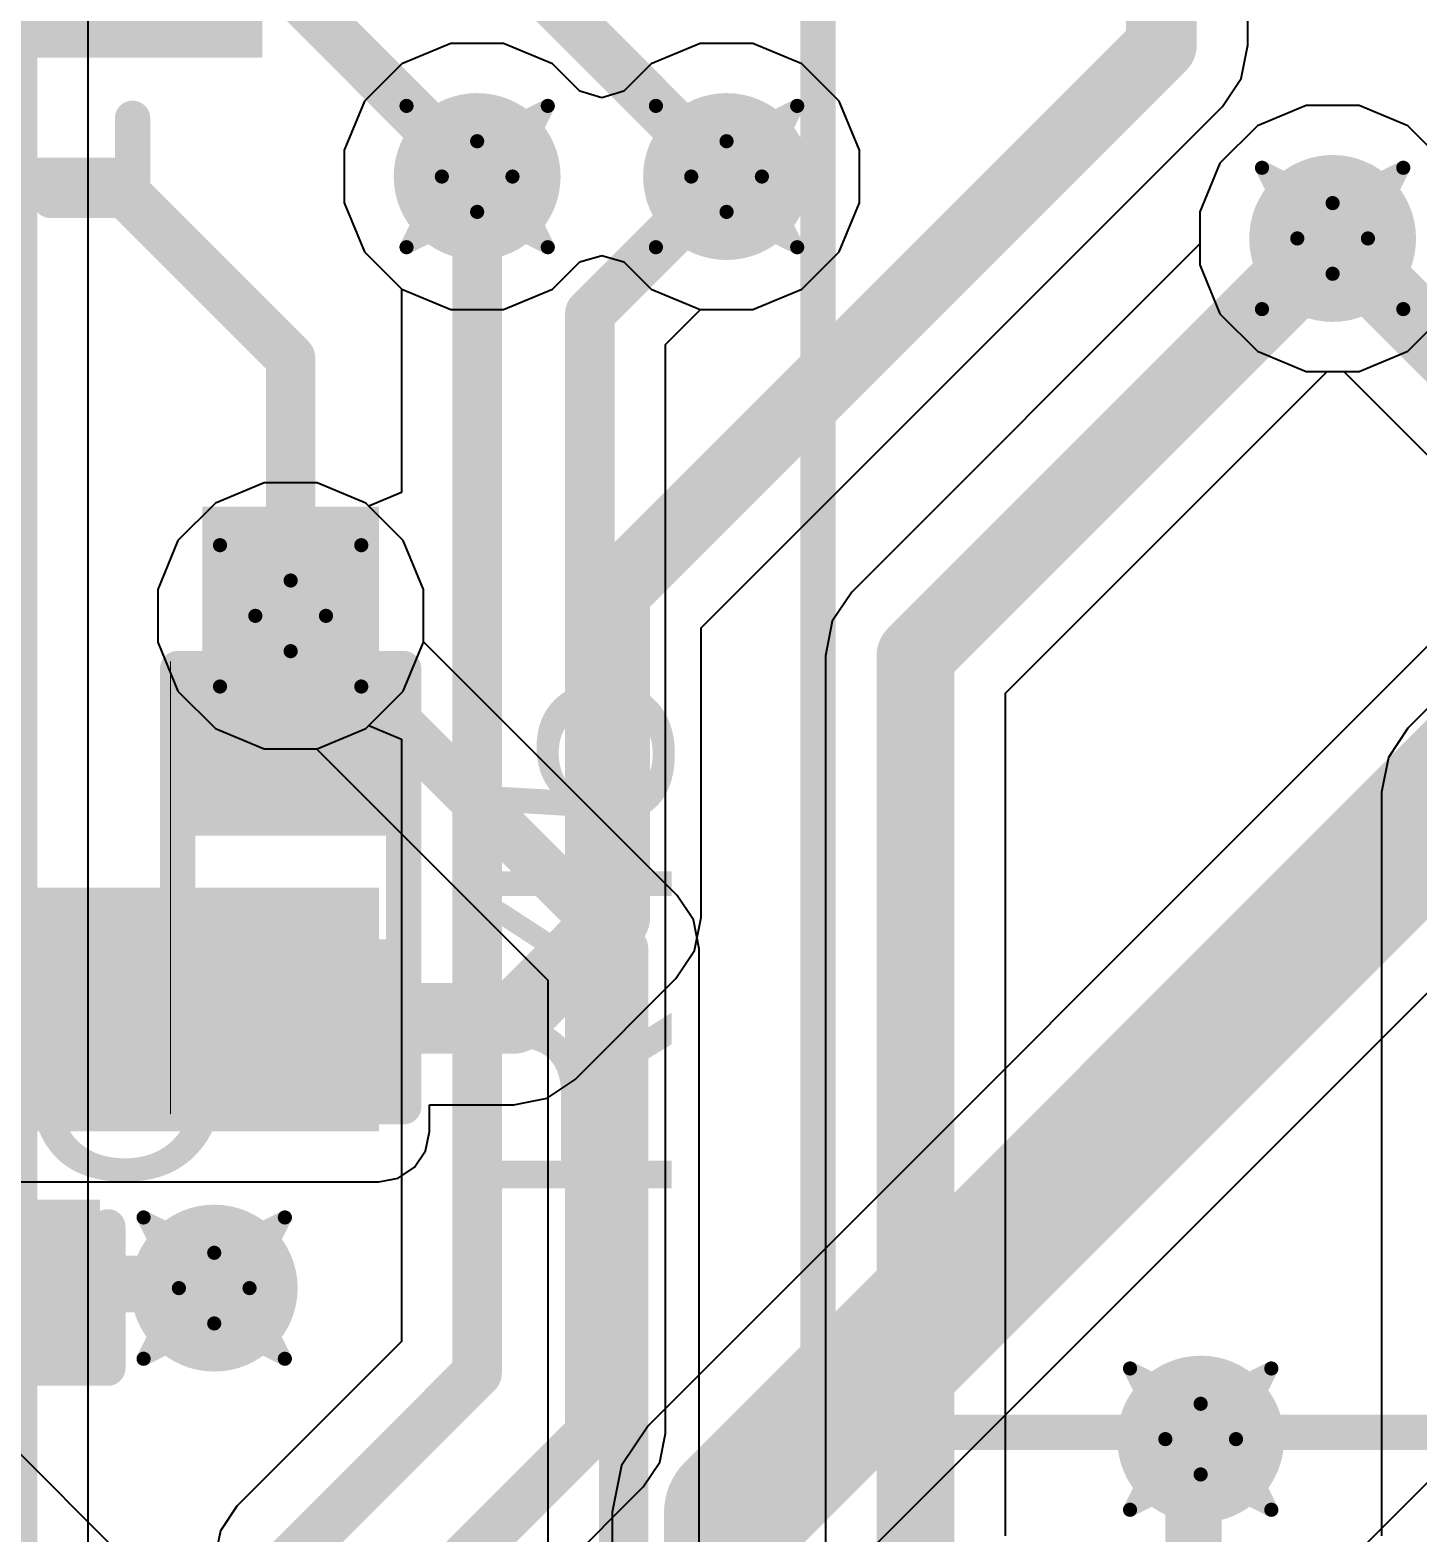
# Model space of a CAD drawing. Header units: inches. Extents: x -3 to 289, y -11 to 89.
# Drawn here: x 66.04 to 71.03, y 14.68 to 20.08 of the extents above; entities that cross this region are included whole.
import ezdxf

# ---------------------------------------------------------------- set-up
doc = ezdxf.new("R2010")
doc.units = ezdxf.units.IN
for name, color, linetype in [('Bottom Layer', 5, 'Continuous'), ('Drill Drawing', 1, 'Continuous'), ('Layer 1', 16, 'Continuous'), ('Layer 2', 76, 'Continuous'), ('Top Layer', 1, 'Continuous'), ('Top Overlay', 2, 'Continuous'), ('Top Paste', 8, 'Continuous'), ('Top Solder', 216, 'Continuous'), ('Via Holes', 16, 'Continuous')]:
    doc.layers.add(name, color=color, linetype=linetype)
doc.styles.add('Arial', font='', dxfattribs={"height": 0.2})
doc.styles.get('Arial').set_extended_font_data('Arial')

# ---------------------------------------------------------------- blocks, each defined once
blk = doc.blocks.new('48_TSOP_I_9')
at = {"layer": 'Top Overlay', "const_width": 0.127}
for points in [[(8.35, -6.1), (8.35, 6.1)], [(8.35, -6.1), (-8.35, -6.1)]]:
    blk.add_lwpolyline(points, dxfattribs=at)
at = {"layer": 'Top Overlay', "const_width": 0.0635}
blk.add_lwpolyline([(8.3182, -6.1, 1), (8.3817, -6.1, 1)], format="xyb", close=True, dxfattribs=at)
blk.add_lwpolyline([(8.3182, -6.1, 1), (8.3817, -6.1, 1)], format="xyb", close=True, dxfattribs=at)
blk = doc.blocks.new('32_UQFN__5_5__15')
at = {"layer": 'Top Solder'}
blk.add_hatch(color=216, dxfattribs=at).paths.add_polyline_path([(-2.9666, 1.9866), (-1.9034, 1.9866), (-1.9034, 1.5134), (-2.9666, 1.5134)])
at = {"layer": 'Top Overlay', "const_width": 0.127}
for points in [[(-2.205, 2.5), (-2.5, 2.5)], [(-2.5, 2.5), (-2.5, 2.205)], [(-3.0446, 1.75), (-3.1716, 1.877)], [(-3.1716, 1.877), (-3.1716, 1.623)]]:
    blk.add_lwpolyline(points, dxfattribs=at)
at = {"layer": 'Top Overlay', "const_width": 0.0635}
for points in [[(-2.5318, 2.5, 1), (-2.4683, 2.5, 1)], [(-2.5318, 2.5, 1), (-2.4683, 2.5, 1)], [(-2.2367, 2.5, 1), (-2.1732, 2.5, 1)], [(-2.5318, 2.205, 1), (-2.4683, 2.205, 1)], [(-3.2033, 1.877, 1), (-3.1398, 1.877, 1)], [(-3.2033, 1.877, 1), (-3.1398, 1.877, 1)]]:
    blk.add_lwpolyline(points, format="xyb", close=True, dxfattribs=at)
blk = doc.blocks.new('R___0402_25')
at = {"layer": 'Top Layer'}
for points in [[(-0.6985, -0.3175), (-0.6985, 0.3175), (-0.2413, 0.3175), (-0.2413, -0.3175)], [(0.2413, -0.3175), (0.2413, 0.3175), (0.6985, 0.3175), (0.6985, -0.3175)]]:
    blk.add_hatch(color=1, dxfattribs=at).paths.add_polyline_path(points)
at = {"layer": 'Top Paste'}
for points in [[(-0.6985, -0.3175), (-0.6985, 0.3175), (-0.2413, 0.3175), (-0.2413, -0.3175)], [(0.2413, -0.3175), (0.2413, 0.3175), (0.6985, 0.3175), (0.6985, -0.3175)]]:
    blk.add_hatch(color=8, dxfattribs=at).paths.add_polyline_path(points)
at = {"layer": 'Top Solder'}
for points in [[(-0.7535, -0.3725), (-0.7535, 0.3725), (-0.1863, 0.3725), (-0.1863, -0.3725)], [(0.1863, -0.3725), (0.1863, 0.3725), (0.7535, 0.3725), (0.7535, -0.3725)]]:
    blk.add_hatch(color=216, dxfattribs=at).paths.add_polyline_path(points)
at = {"layer": 'Top Overlay'}
for points, const_width in [([(0.7874, 0.4064), (-0.7874, 0.4064)], 0.127), ([(-0.7874, -0.4064), (-0.7874, 0.4064)], 0.127), ([(0.7874, -0.4064), (0.7874, 0.4064)], 0.127), ([(0.7874, -0.4064), (-0.7874, -0.4064)], 0.127), ([(0.8128, -0.4318), (-0.8128, -0.4318)], 0.00323)]:
    blk.add_lwpolyline(points, dxfattribs=dict(at, const_width=const_width))
for points, const_width in [([(-0.8191, 0.4064, 1), (-0.7556, 0.4064, 1)], 0.0635), ([(-0.8191, 0.4064, 1), (-0.7556, 0.4064, 1)], 0.0635), ([(0.7556, 0.4064, 1), (0.8191, 0.4064, 1)], 0.0635), ([(0.7556, 0.4064, 1), (0.8191, 0.4064, 1)], 0.0635), ([(-0.8191, -0.4064, 1), (-0.7556, -0.4064, 1)], 0.0635), ([(-0.8191, -0.4064, 1), (-0.7556, -0.4064, 1)], 0.0635), ([(0.7556, -0.4064, 1), (0.8191, -0.4064, 1)], 0.0635), ([(0.7556, -0.4064, 1), (0.8191, -0.4064, 1)], 0.0635), ([(-0.8136, -0.4318, 1), (-0.812, -0.4318, 1)], 0.00161), ([(0.812, -0.4318, 1), (0.8136, -0.4318, 1)], 0.00161)]:
    blk.add_lwpolyline(points, format="xyb", close=True, dxfattribs=dict(at, const_width=const_width))
blk = doc.blocks.new('____0402_107')
at = {"layer": 'Top Layer'}
for points in [[(-0.6985, -0.3175), (-0.6985, 0.3175), (-0.2413, 0.3175), (-0.2413, -0.3175)], [(0.2413, -0.3175), (0.2413, 0.3175), (0.6985, 0.3175), (0.6985, -0.3175)]]:
    blk.add_hatch(color=1, dxfattribs=at).paths.add_polyline_path(points)
at = {"layer": 'Top Paste'}
for points in [[(-0.6985, -0.3175), (-0.6985, 0.3175), (-0.2413, 0.3175), (-0.2413, -0.3175)], [(0.2413, -0.3175), (0.2413, 0.3175), (0.6985, 0.3175), (0.6985, -0.3175)]]:
    blk.add_hatch(color=8, dxfattribs=at).paths.add_polyline_path(points)
at = {"layer": 'Top Solder'}
for points in [[(-0.7585, -0.3775), (-0.7585, 0.3775), (-0.1813, 0.3775), (-0.1813, -0.3775)], [(0.1813, -0.3775), (0.1813, 0.3775), (0.7585, 0.3775), (0.7585, -0.3775)]]:
    blk.add_hatch(color=216, dxfattribs=at).paths.add_polyline_path(points)
at = {"layer": 'Top Overlay', "const_width": 0.127}
for points in [[(-0.7874, 0.4064), (-0.2794, 0.4064)], [(-0.7874, 0.4064), (-0.7874, -0.4064)], [(0.2794, 0.4064), (0.7874, 0.4064)], [(0.7874, 0.4064), (0.7874, -0.4064)], [(-0.7874, -0.4064), (-0.2794, -0.4064)], [(0.2794, -0.4064), (0.7874, -0.4064)]]:
    blk.add_lwpolyline(points, dxfattribs=at)
at = {"layer": 'Top Overlay', "const_width": 0.0635}
for points in [[(-0.8191, 0.4064, 1), (-0.7556, 0.4064, 1)], [(-0.8191, 0.4064, 1), (-0.7556, 0.4064, 1)], [(-0.3111, 0.4064, 1), (-0.2477, 0.4064, 1)], [(0.2477, 0.4064, 1), (0.3111, 0.4064, 1)], [(0.7556, 0.4064, 1), (0.8191, 0.4064, 1)], [(0.7556, 0.4064, 1), (0.8191, 0.4064, 1)], [(-0.8191, -0.4064, 1), (-0.7556, -0.4064, 1)], [(-0.8191, -0.4064, 1), (-0.7556, -0.4064, 1)], [(-0.3111, -0.4064, 1), (-0.2477, -0.4064, 1)], [(0.2477, -0.4064, 1), (0.3111, -0.4064, 1)], [(0.7556, -0.4064, 1), (0.8191, -0.4064, 1)], [(0.7556, -0.4064, 1), (0.8191, -0.4064, 1)]]:
    blk.add_lwpolyline(points, format="xyb", close=True, dxfattribs=at)

msp = doc.modelspace()

# ---------------------------------------------------------------- hatches: boundary and pattern name
at = {"layer": 'Bottom Layer'}
h = msp.add_hatch(color=5, dxfattribs=at)
edge = h.paths.add_edge_path()
edge.add_arc((67.6517, 19.5513), 0.3, 0, 360)
h = msp.add_hatch(color=5, dxfattribs=at)
edge = h.paths.add_edge_path()
edge.add_arc((68.5484, 19.5513), 0.3, 0, 360)
h = msp.add_hatch(color=5, dxfattribs=at)
edge = h.paths.add_edge_path()
edge.add_arc((70.7275, 19.3288), 0.3, 0, 360)
h = msp.add_hatch(color=5, dxfattribs=at)
edge = h.paths.add_edge_path()
edge.add_arc((66.9811, 17.9722), 0.3, 0, 360)
h = msp.add_hatch(color=5, dxfattribs=at)
edge = h.paths.add_edge_path()
edge.add_arc((66.7063, 15.5557), 0.3, 0, 360)
h = msp.add_hatch(color=5, dxfattribs=at)
edge = h.paths.add_edge_path()
edge.add_arc((70.2531, 15.0129), 0.3, 0, 360)
at = {"layer": 'Layer 1'}
h = msp.add_hatch(color=16, dxfattribs=at)
edge = h.paths.add_edge_path()
edge.add_arc((67.6517, 19.5513), 0.3, 0, 360)
h = msp.add_hatch(color=16, dxfattribs=at)
edge = h.paths.add_edge_path()
edge.add_arc((68.5484, 19.5513), 0.3, 0, 360)
h = msp.add_hatch(color=16, dxfattribs=at)
edge = h.paths.add_edge_path()
edge.add_arc((70.7275, 19.3288), 0.3, 0, 360)
h = msp.add_hatch(color=16, dxfattribs=at)
edge = h.paths.add_edge_path()
edge.add_arc((66.9811, 17.9722), 0.3, 0, 360)
h = msp.add_hatch(color=16, dxfattribs=at)
edge = h.paths.add_edge_path()
edge.add_arc((66.7063, 15.5557), 0.3, 0, 360)
h = msp.add_hatch(color=16, dxfattribs=at)
edge = h.paths.add_edge_path()
edge.add_arc((70.2531, 15.0129), 0.3, 0, 360)
at = {"layer": 'Layer 2'}
h = msp.add_hatch(color=76, dxfattribs=at)
edge = h.paths.add_edge_path()
edge.add_arc((67.6517, 19.5513), 0.3, 0, 360)
h = msp.add_hatch(color=76, dxfattribs=at)
edge = h.paths.add_edge_path()
edge.add_arc((68.5484, 19.5513), 0.3, 0, 360)
h = msp.add_hatch(color=76, dxfattribs=at)
edge = h.paths.add_edge_path()
edge.add_arc((70.7275, 19.3288), 0.3, 0, 360)
h = msp.add_hatch(color=76, dxfattribs=at)
edge = h.paths.add_edge_path()
edge.add_arc((66.9811, 17.9722), 0.3, 0, 360)
h = msp.add_hatch(color=76, dxfattribs=at)
edge = h.paths.add_edge_path()
edge.add_arc((66.7063, 15.5557), 0.3, 0, 360)
h = msp.add_hatch(color=76, dxfattribs=at)
edge = h.paths.add_edge_path()
edge.add_arc((70.2531, 15.0129), 0.3, 0, 360)
at = {"layer": 'Top Layer'}
h = msp.add_hatch(color=1, dxfattribs=at)
edge = h.paths.add_edge_path()
edge.add_arc((67.6517, 19.5513), 0.3, 0, 360)
h = msp.add_hatch(color=1, dxfattribs=at)
edge = h.paths.add_edge_path()
edge.add_arc((68.5484, 19.5513), 0.3, 0, 360)
h = msp.add_hatch(color=1, dxfattribs=at)
edge = h.paths.add_edge_path()
edge.add_arc((70.7275, 19.3288), 0.3, 0, 360)
for points in [[(66.6636, 17.2365), (67.2986, 17.2365), (67.2986, 18.3648), (66.6636, 18.3648)], [(62.3912, 16.1189), (67.2986, 16.1189), (67.2986, 16.9952), (62.3912, 16.9952)]]:
    msp.add_hatch(color=1, dxfattribs=at).paths.add_polyline_path(points)
h = msp.add_hatch(color=1, dxfattribs=at)
edge = h.paths.add_edge_path()
edge.add_arc((66.9811, 17.9722), 0.3, 0, 360)
h = msp.add_hatch(color=1, dxfattribs=at)
edge = h.paths.add_edge_path()
edge.add_arc((66.7063, 15.5557), 0.3, 0, 360)
h = msp.add_hatch(color=1, dxfattribs=at)
edge = h.paths.add_edge_path()
edge.add_arc((70.2531, 15.0129), 0.3, 0, 360)
at = {"layer": 'Via Holes'}
h = msp.add_hatch(color=7, dxfattribs=at)
edge = h.paths.add_edge_path()
edge.add_arc((67.6517, 19.5513), 0.15, 0, 360)
h = msp.add_hatch(color=7, dxfattribs=at)
edge = h.paths.add_edge_path()
edge.add_arc((68.5484, 19.5513), 0.15, 0, 360)
h = msp.add_hatch(color=7, dxfattribs=at)
edge = h.paths.add_edge_path()
edge.add_arc((70.7275, 19.3288), 0.15, 0, 360)
h = msp.add_hatch(color=7, dxfattribs=at)
edge = h.paths.add_edge_path()
edge.add_arc((66.9811, 17.9722), 0.15, 0, 360)
h = msp.add_hatch(color=7, dxfattribs=at)
edge = h.paths.add_edge_path()
edge.add_arc((66.7063, 15.5557), 0.15, 0, 360)
h = msp.add_hatch(color=7, dxfattribs=at)
edge = h.paths.add_edge_path()
edge.add_arc((70.2531, 15.0129), 0.15, 0, 360)

# ---------------------------------------------------------------- linework, layer by layer
at = {"layer": 'Bottom Layer'}
for p, q in [((67.5567, 20.0291), (67.3811, 19.9564)), ((67.7468, 20.0291), (67.5567, 20.0291)), ((67.9224, 19.9564), (67.7468, 20.0291)), ((68.4534, 20.0291), (68.2777, 19.9564)), ((68.6434, 20.0291), (68.4534, 20.0291)), ((68.819, 19.9564), (68.6434, 20.0291)), ((67.3811, 19.9564), (67.2467, 19.822)), ((68.0208, 19.858), (67.9224, 19.9564)), ((68.2777, 19.9564), (68.1793, 19.858)), ((68.9535, 19.822), (68.819, 19.9564)), ((68.1001, 19.8347), (68.0208, 19.858)), ((68.1793, 19.858), (68.1001, 19.8347)), ((67.2467, 19.822), (67.1739, 19.6463)), ((69.0262, 19.6463), (68.9535, 19.822)), ((70.6325, 19.8066), (70.4569, 19.7339)), ((70.8226, 19.8066), (70.6325, 19.8066)), ((70.9982, 19.7339), (70.8226, 19.8066)), ((70.4569, 19.7339), (70.3225, 19.5995)), ((71.1326, 19.5995), (70.9982, 19.7339)), ((67.1739, 19.6463), (67.1739, 19.4563)), ((69.0262, 19.4563), (69.0262, 19.6463)), ((70.3225, 19.5995), (70.2497, 19.4239)), ((67.1739, 19.4563), (67.2467, 19.2806)), ((68.9535, 19.2806), (69.0262, 19.4563)), ((70.2497, 19.4239), (70.2497, 19.2338)), ((67.2467, 19.2806), (67.3811, 19.1462)), ((67.9224, 19.1462), (68.0208, 19.2446)), ((68.0208, 19.2446), (68.1001, 19.2679)), ((68.1001, 19.2679), (68.1793, 19.2446)), ((68.1793, 19.2446), (68.2777, 19.1462)), ((68.819, 19.1462), (68.9535, 19.2806)), ((70.2497, 19.2338), (70.3225, 19.0582)), ((67.3811, 19.1462), (67.5567, 19.0735)), ((67.7468, 19.0735), (67.9224, 19.1462)), ((68.2777, 19.1462), (68.4534, 19.0735)), ((68.6434, 19.0735), (68.819, 19.1462)), ((67.5567, 19.0735), (67.7468, 19.0735)), ((68.4534, 19.0735), (68.6434, 19.0735)), ((70.3225, 19.0582), (70.4569, 18.9238)), ((70.9982, 18.9238), (71.1326, 19.0582)), ((70.4569, 18.9238), (70.6325, 18.851)), ((70.8226, 18.851), (70.9982, 18.9238)), ((70.6325, 18.851), (70.8226, 18.851)), ((66.886, 18.45), (66.7104, 18.3773)), ((67.0761, 18.45), (66.886, 18.45)), ((67.2517, 18.3773), (67.0761, 18.45)), ((66.7104, 18.3773), (66.576, 18.2428)), ((67.3861, 18.2428), (67.2517, 18.3773)), ((66.576, 18.2428), (66.5033, 18.0672)), ((67.4589, 18.0672), (67.3861, 18.2428)), ((71.4391, 18.2338), (68.2664, 15.0611)), ((66.5033, 18.0672), (66.5033, 17.8772)), ((67.4589, 17.8772), (67.4589, 18.0672)), ((66.5033, 17.8772), (66.576, 17.7015)), ((67.3861, 17.7015), (67.4589, 17.8772)), ((69.0179, 14.5674), (72.1907, 17.7402)), ((66.576, 17.7015), (66.7104, 17.5671)), ((67.2517, 17.5671), (67.3861, 17.7015)), ((66.7104, 17.5671), (66.886, 17.4944)), ((67.0761, 17.4944), (67.2517, 17.5671)), ((66.886, 17.4944), (67.0761, 17.4944)), ((71.3815, 15.1707), (69.4986, 13.2878)), ((68.2664, 15.0611), (68.1709, 14.9183)), ((68.1709, 14.9183), (68.1374, 14.7498)), ((68.1374, 14.7498), (68.1374, 10.2105))]:
    msp.add_line(p, q, dxfattribs=at)
at = {"layer": 'Bottom Layer', "const_width": 0.508}
for points in [[(68.5777, 14.7498), (71.8794, 18.0515)], [(68.5777, 8.8335), (68.5777, 14.7498)]]:
    msp.add_lwpolyline(points, dxfattribs=at)
at = {"layer": 'Bottom Layer', "const_width": 0.254}
msp.add_lwpolyline([(68.4507, 14.7498, 1), (68.7047, 14.7498, 1)], format="xyb", close=True, dxfattribs=at)
msp.add_lwpolyline([(68.4507, 14.7498, 1), (68.7047, 14.7498, 1)], format="xyb", close=True, dxfattribs=at)
at = {"layer": 'Drill Drawing', "const_width": 0.0508}
for points in [[(67.3977, 19.8053), (67.6517, 19.6783)], [(67.3977, 19.8053), (67.5247, 19.5513)], [(67.6517, 19.6783), (67.9057, 19.8053)], [(67.7787, 19.5513), (67.9057, 19.8053)], [(68.2944, 19.8053), (68.5484, 19.6783)], [(68.2944, 19.8053), (68.4214, 19.5513)], [(68.5484, 19.6783), (68.8024, 19.8053)], [(68.6754, 19.5513), (68.8024, 19.8053)], [(67.3977, 19.2973), (67.5247, 19.5513)], [(67.7787, 19.5513), (67.9057, 19.2973)], [(68.2944, 19.2973), (68.4214, 19.5513)], [(68.6754, 19.5513), (68.8024, 19.2973)], [(70.4735, 19.5828), (70.7275, 19.4558)], [(70.4735, 19.5828), (70.6005, 19.3288)], [(70.7275, 19.4558), (70.9815, 19.5828)], [(70.8545, 19.3288), (70.9815, 19.5828)], [(67.3977, 19.2973), (67.6517, 19.4243)], [(67.6517, 19.4243), (67.9057, 19.2973)], [(68.2944, 19.2973), (68.5484, 19.4243)], [(68.5484, 19.4243), (68.8024, 19.2973)], [(70.4735, 19.0748), (70.6005, 19.3288)], [(70.8545, 19.3288), (70.9815, 19.0748)], [(70.4735, 19.0748), (70.7275, 19.2018)], [(70.7275, 19.2018), (70.9815, 19.0748)], [(66.7271, 18.2262), (66.9811, 18.0992)], [(66.7271, 18.2262), (66.8541, 17.9722)], [(66.9811, 18.0992), (67.2351, 18.2262)], [(67.1081, 17.9722), (67.2351, 18.2262)], [(66.7271, 17.7182), (66.8541, 17.9722)], [(67.1081, 17.9722), (67.2351, 17.7182)], [(66.7271, 17.7182), (66.9811, 17.8452)], [(66.9811, 17.8452), (67.2351, 17.7182)], [(66.4523, 15.8097), (66.7063, 15.6827)], [(66.4523, 15.8097), (66.5793, 15.5557)], [(66.7063, 15.6827), (66.9603, 15.8097)], [(66.8333, 15.5557), (66.9603, 15.8097)], [(66.4523, 15.3017), (66.5793, 15.5557)], [(66.8333, 15.5557), (66.9603, 15.3017)], [(66.4523, 15.3017), (66.7063, 15.4287)], [(66.7063, 15.4287), (66.9603, 15.3017)], [(69.9991, 15.2669), (70.2531, 15.1399)], [(69.9991, 15.2669), (70.1261, 15.0129)], [(70.2531, 15.1399), (70.5071, 15.2669)], [(70.3801, 15.0129), (70.5071, 15.2669)], [(69.9991, 14.7589), (70.1261, 15.0129)], [(70.3801, 15.0129), (70.5071, 14.7589)], [(69.9991, 14.7589), (70.2531, 14.8859)], [(70.2531, 14.8859), (70.5071, 14.7589)]]:
    msp.add_lwpolyline(points, dxfattribs=at)
at = {"layer": 'Drill Drawing', "const_width": 0.0254}
for points in [[(67.385, 19.8053, 1), (67.4104, 19.8053, 1)], [(67.385, 19.8053, 1), (67.4104, 19.8053, 1)], [(67.893, 19.8053, 1), (67.9184, 19.8053, 1)], [(67.893, 19.8053, 1), (67.9184, 19.8053, 1)], [(68.2817, 19.8053, 1), (68.3071, 19.8053, 1)], [(68.2817, 19.8053, 1), (68.3071, 19.8053, 1)], [(68.7897, 19.8053, 1), (68.8151, 19.8053, 1)], [(68.7897, 19.8053, 1), (68.8151, 19.8053, 1)], [(67.639, 19.6783, 1), (67.6644, 19.6783, 1)], [(67.639, 19.6783, 1), (67.6644, 19.6783, 1)], [(68.5357, 19.6783, 1), (68.5611, 19.6783, 1)], [(68.5357, 19.6783, 1), (68.5611, 19.6783, 1)], [(67.512, 19.5513, 1), (67.5374, 19.5513, 1)], [(67.512, 19.5513, 1), (67.5374, 19.5513, 1)], [(67.766, 19.5513, 1), (67.7914, 19.5513, 1)], [(67.766, 19.5513, 1), (67.7914, 19.5513, 1)], [(68.4087, 19.5513, 1), (68.4341, 19.5513, 1)], [(68.4087, 19.5513, 1), (68.4341, 19.5513, 1)], [(68.6627, 19.5513, 1), (68.6881, 19.5513, 1)], [(68.6627, 19.5513, 1), (68.6881, 19.5513, 1)], [(70.4608, 19.5828, 1), (70.4862, 19.5828, 1)], [(70.4608, 19.5828, 1), (70.4862, 19.5828, 1)], [(70.9688, 19.5828, 1), (70.9942, 19.5828, 1)], [(70.9688, 19.5828, 1), (70.9942, 19.5828, 1)], [(67.639, 19.4243, 1), (67.6644, 19.4243, 1)], [(67.639, 19.4243, 1), (67.6644, 19.4243, 1)], [(68.5357, 19.4243, 1), (68.5611, 19.4243, 1)], [(68.5357, 19.4243, 1), (68.5611, 19.4243, 1)], [(70.7148, 19.4558, 1), (70.7402, 19.4558, 1)], [(70.7148, 19.4558, 1), (70.7402, 19.4558, 1)], [(70.5878, 19.3288, 1), (70.6132, 19.3288, 1)], [(70.5878, 19.3288, 1), (70.6132, 19.3288, 1)], [(70.8418, 19.3288, 1), (70.8672, 19.3288, 1)], [(70.8418, 19.3288, 1), (70.8672, 19.3288, 1)], [(67.385, 19.2973, 1), (67.4104, 19.2973, 1)], [(67.385, 19.2973, 1), (67.4104, 19.2973, 1)], [(67.893, 19.2973, 1), (67.9184, 19.2973, 1)], [(67.893, 19.2973, 1), (67.9184, 19.2973, 1)], [(68.2817, 19.2973, 1), (68.3071, 19.2973, 1)], [(68.2817, 19.2973, 1), (68.3071, 19.2973, 1)], [(68.7897, 19.2973, 1), (68.8151, 19.2973, 1)], [(68.7897, 19.2973, 1), (68.8151, 19.2973, 1)], [(70.7148, 19.2018, 1), (70.7402, 19.2018, 1)], [(70.7148, 19.2018, 1), (70.7402, 19.2018, 1)], [(70.4608, 19.0748, 1), (70.4862, 19.0748, 1)], [(70.4608, 19.0748, 1), (70.4862, 19.0748, 1)], [(70.9688, 19.0748, 1), (70.9942, 19.0748, 1)], [(70.9688, 19.0748, 1), (70.9942, 19.0748, 1)], [(66.7144, 18.2262, 1), (66.7398, 18.2262, 1)], [(66.7144, 18.2262, 1), (66.7398, 18.2262, 1)], [(67.2224, 18.2262, 1), (67.2478, 18.2262, 1)], [(67.2224, 18.2262, 1), (67.2478, 18.2262, 1)], [(66.9684, 18.0992, 1), (66.9938, 18.0992, 1)], [(66.9684, 18.0992, 1), (66.9938, 18.0992, 1)], [(66.8414, 17.9722, 1), (66.8668, 17.9722, 1)], [(66.8414, 17.9722, 1), (66.8668, 17.9722, 1)], [(67.0954, 17.9722, 1), (67.1208, 17.9722, 1)], [(67.0954, 17.9722, 1), (67.1208, 17.9722, 1)], [(66.9684, 17.8452, 1), (66.9938, 17.8452, 1)], [(66.9684, 17.8452, 1), (66.9938, 17.8452, 1)], [(66.7144, 17.7182, 1), (66.7398, 17.7182, 1)], [(66.7144, 17.7182, 1), (66.7398, 17.7182, 1)], [(67.2224, 17.7182, 1), (67.2478, 17.7182, 1)], [(67.2224, 17.7182, 1), (67.2478, 17.7182, 1)], [(66.4396, 15.8097, 1), (66.465, 15.8097, 1)], [(66.4396, 15.8097, 1), (66.465, 15.8097, 1)], [(66.9476, 15.8097, 1), (66.973, 15.8097, 1)], [(66.9476, 15.8097, 1), (66.973, 15.8097, 1)], [(66.6936, 15.6827, 1), (66.719, 15.6827, 1)], [(66.6936, 15.6827, 1), (66.719, 15.6827, 1)], [(66.5666, 15.5557, 1), (66.592, 15.5557, 1)], [(66.5666, 15.5557, 1), (66.592, 15.5557, 1)], [(66.8206, 15.5557, 1), (66.846, 15.5557, 1)], [(66.8206, 15.5557, 1), (66.846, 15.5557, 1)], [(66.6936, 15.4287, 1), (66.719, 15.4287, 1)], [(66.6936, 15.4287, 1), (66.719, 15.4287, 1)], [(66.4396, 15.3017, 1), (66.465, 15.3017, 1)], [(66.4396, 15.3017, 1), (66.465, 15.3017, 1)], [(66.9476, 15.3017, 1), (66.973, 15.3017, 1)], [(66.9476, 15.3017, 1), (66.973, 15.3017, 1)], [(69.9864, 15.2669, 1), (70.0118, 15.2669, 1)], [(69.9864, 15.2669, 1), (70.0118, 15.2669, 1)], [(70.4944, 15.2669, 1), (70.5198, 15.2669, 1)], [(70.4944, 15.2669, 1), (70.5198, 15.2669, 1)], [(70.2404, 15.1399, 1), (70.2658, 15.1399, 1)], [(70.2404, 15.1399, 1), (70.2658, 15.1399, 1)], [(70.1134, 15.0129, 1), (70.1388, 15.0129, 1)], [(70.1134, 15.0129, 1), (70.1388, 15.0129, 1)], [(70.3674, 15.0129, 1), (70.3928, 15.0129, 1)], [(70.3674, 15.0129, 1), (70.3928, 15.0129, 1)], [(70.2404, 14.8859, 1), (70.2658, 14.8859, 1)], [(70.2404, 14.8859, 1), (70.2658, 14.8859, 1)], [(69.9864, 14.7589, 1), (70.0118, 14.7589, 1)], [(69.9864, 14.7589, 1), (70.0118, 14.7589, 1)], [(70.4944, 14.7589, 1), (70.5198, 14.7589, 1)], [(70.4944, 14.7589, 1), (70.5198, 14.7589, 1)]]:
    msp.add_lwpolyline(points, format="xyb", close=True, dxfattribs=at)
at = {"layer": 'Layer 1'}
for p, q in [((67.5567, 20.0291), (67.3811, 19.9564)), ((67.7468, 20.0291), (67.5567, 20.0291)), ((67.9224, 19.9564), (67.7468, 20.0291)), ((68.4534, 20.0291), (68.2777, 19.9564)), ((68.6434, 20.0291), (68.4534, 20.0291)), ((68.819, 19.9564), (68.6434, 20.0291)), ((67.3811, 19.9564), (67.2467, 19.822)), ((68.0208, 19.858), (67.9224, 19.9564)), ((68.2777, 19.9564), (68.1793, 19.858)), ((68.9535, 19.822), (68.819, 19.9564)), ((68.1001, 19.8347), (68.0208, 19.858)), ((68.1793, 19.858), (68.1001, 19.8347)), ((67.2467, 19.822), (67.1739, 19.6463)), ((69.0262, 19.6463), (68.9535, 19.822)), ((70.6325, 19.8066), (70.4569, 19.7339)), ((70.8226, 19.8066), (70.6325, 19.8066)), ((70.9982, 19.7339), (70.8226, 19.8066)), ((70.4569, 19.7339), (70.3225, 19.5995)), ((71.1326, 19.5995), (70.9982, 19.7339)), ((67.1739, 19.6463), (67.1739, 19.4563)), ((69.0262, 19.4563), (69.0262, 19.6463)), ((70.3225, 19.5995), (70.2497, 19.4239)), ((67.1739, 19.4563), (67.2467, 19.2806)), ((68.9535, 19.2806), (69.0262, 19.4563)), ((70.2497, 19.4239), (70.2497, 19.2338)), ((67.2467, 19.2806), (67.3811, 19.1462)), ((67.9224, 19.1462), (68.0208, 19.2446)), ((68.0208, 19.2446), (68.1001, 19.2679)), ((68.1001, 19.2679), (68.1793, 19.2446)), ((68.1793, 19.2446), (68.2777, 19.1462)), ((68.819, 19.1462), (68.9535, 19.2806)), ((70.2497, 19.2338), (70.3225, 19.0582)), ((67.3811, 19.1462), (67.5567, 19.0735)), ((67.7468, 19.0735), (67.9224, 19.1462)), ((68.2777, 19.1462), (68.4534, 19.0735)), ((68.6434, 19.0735), (68.819, 19.1462)), ((67.5567, 19.0735), (67.7468, 19.0735)), ((68.4534, 19.0735), (68.6434, 19.0735)), ((70.3225, 19.0582), (70.4569, 18.9238)), ((70.4569, 18.9238), (70.6325, 18.851)), ((70.6325, 18.851), (70.7677, 18.851)), ((70.7677, 18.851), (71.1522, 18.4665)), ((66.886, 18.45), (66.7104, 18.3773)), ((67.0761, 18.45), (66.886, 18.45)), ((67.2517, 18.3773), (67.0761, 18.45)), ((66.7104, 18.3773), (66.576, 18.2428)), ((67.3861, 18.2428), (67.2517, 18.3773)), ((66.576, 18.2428), (66.5033, 18.0672)), ((67.4589, 18.0672), (67.3861, 18.2428)), ((66.5033, 18.0672), (66.5033, 17.8772)), ((67.4589, 17.879), (67.4589, 18.0672)), ((66.5033, 17.8772), (66.576, 17.7015)), ((68.3703, 16.9675), (67.4589, 17.879)), ((66.576, 17.7015), (66.7104, 17.5671)), ((66.7104, 17.5671), (66.886, 17.4944)), ((66.886, 17.4944), (67.0743, 17.4944)), ((67.0743, 17.4944), (67.9061, 16.6626)), ((68.4293, 16.8793), (68.3703, 16.9675)), ((68.45, 16.7752), (68.4293, 16.8793)), ((68.45, 13.0215), (68.45, 16.7752)), ((68.45, 16.7752), (68.45, 16.7752)), ((67.9061, 16.6626), (67.9061, 13.2284)), ((67.7888, 13.1798), (65.064, 15.9046))]:
    msp.add_line(p, q, dxfattribs=at)
for points, const_width in [([(70.7275, 19.3288), (71.3711, 18.6853)], 0.2515), ([(66.9811, 17.9722), (68.1781, 16.7752)], 0.1778), ([(68.1781, 12.9089), (68.1781, 16.7752)], 0.1778), ([(64.7921, 15.792), (71.3257, 9.2583)], 0.1778)]:
    msp.add_lwpolyline(points, dxfattribs=dict(at, const_width=const_width))
for points, const_width in [([(70.6647, 19.3288, 1), (70.7904, 19.3288, 1)], 0.1257), ([(66.9366, 17.9722, 1), (67.0255, 17.9722, 1)], 0.0889), ([(68.1336, 16.7752, 1), (68.2225, 16.7752, 1)], 0.0889), ([(68.1336, 16.7752, 1), (68.2225, 16.7752, 1)], 0.0889)]:
    msp.add_lwpolyline(points, format="xyb", close=True, dxfattribs=dict(at, const_width=const_width))
at = {"layer": 'Layer 2'}
for p, q in [((66.253, 2.686), (66.253, 21.2841)), ((67.5567, 20.0291), (67.3811, 19.9564)), ((67.7468, 20.0291), (67.5567, 20.0291)), ((67.9224, 19.9564), (67.7468, 20.0291)), ((68.4534, 20.0291), (68.2777, 19.9564)), ((68.6434, 20.0291), (68.4534, 20.0291)), ((68.819, 19.9564), (68.6434, 20.0291)), ((67.3811, 19.9564), (67.2467, 19.822)), ((68.0208, 19.858), (67.9224, 19.9564)), ((68.2777, 19.9564), (68.1793, 19.858)), ((68.9535, 19.822), (68.819, 19.9564)), ((68.1001, 19.8347), (68.0208, 19.858)), ((68.1793, 19.858), (68.1001, 19.8347)), ((67.2467, 19.822), (67.1739, 19.6463)), ((69.0262, 19.6463), (68.9535, 19.822)), ((70.6325, 19.8066), (70.4569, 19.7339)), ((70.8226, 19.8066), (70.6325, 19.8066)), ((70.9982, 19.7339), (70.8226, 19.8066)), ((70.4569, 19.7339), (70.3225, 19.5995)), ((71.1326, 19.5995), (70.9982, 19.7339)), ((67.1739, 19.6463), (67.1739, 19.4563)), ((69.0262, 19.4563), (69.0262, 19.6463)), ((70.3225, 19.5995), (70.2497, 19.4239)), ((67.1739, 19.4563), (67.2467, 19.2806)), ((68.9535, 19.2806), (69.0262, 19.4563)), ((70.2497, 19.4239), (70.2497, 19.2338)), ((67.2467, 19.2806), (67.3798, 19.1475)), ((68.819, 19.1462), (68.9535, 19.2806)), ((70.2497, 19.2338), (70.3225, 19.0582)), ((67.3798, 19.1475), (67.3798, 18.4151)), ((68.6434, 19.0735), (68.819, 19.1462)), ((68.3288, 18.9471), (68.4552, 19.0735)), ((68.4552, 19.0735), (68.6434, 19.0735)), ((70.3225, 19.0582), (70.4569, 18.9238)), ((70.9982, 18.9238), (71.1326, 19.0582)), ((68.3288, 15.0336), (68.3288, 18.9471)), ((70.4569, 18.9238), (70.6325, 18.851)), ((70.8226, 18.851), (70.9982, 18.9238)), ((70.6325, 18.851), (70.8226, 18.851)), ((66.886, 18.45), (66.7104, 18.3773)), ((67.0761, 18.45), (66.886, 18.45)), ((67.2517, 18.3773), (67.0761, 18.45)), ((66.7104, 18.3773), (66.576, 18.2428)), ((67.2625, 18.3665), (67.2517, 18.3773)), ((67.3798, 18.4151), (67.2625, 18.3665)), ((66.576, 18.2428), (66.5033, 18.0672)), ((66.5033, 18.0672), (66.5033, 17.8772)), ((66.5033, 17.8772), (66.576, 17.7015)), ((66.576, 17.7015), (66.7104, 17.5671)), ((66.7104, 17.5671), (66.886, 17.4944)), ((67.0761, 17.4944), (67.2517, 17.5671)), ((67.2517, 17.5671), (67.2625, 17.5779)), ((67.2625, 17.5779), (67.3798, 17.5293)), ((67.3798, 17.5293), (67.3798, 15.3639)), ((66.886, 17.4944), (67.0761, 17.4944)), ((67.3798, 15.3639), (66.7874, 14.7715)), ((68.3081, 14.9296), (68.3288, 15.0336)), ((68.3288, 15.0336), (68.3288, 15.0336)), ((68.2491, 14.8413), (68.3081, 14.9296)), ((67.6614, 14.2536), (68.2491, 14.8413)), ((66.7874, 14.7715), (66.7284, 14.6832)), ((66.7284, 14.6832), (66.7077, 14.5792))]:
    msp.add_line(p, q, dxfattribs=at)
at = {"layer": 'Layer 2', "const_width": 0.1778}
for points in [[(65.9811, 2.2822), (65.9811, 21.3967)], [(67.6517, 15.2513), (67.6517, 19.5513)], [(68.0569, 19.0598), (68.5484, 19.5513)], [(68.0569, 15.0336), (68.0569, 19.0598)], [(66.9797, 14.5792), (67.6517, 15.2513)], [(67.3895, 14.3663), (68.0569, 15.0336)]]:
    msp.add_lwpolyline(points, dxfattribs=at)
at = {"layer": 'Layer 2', "const_width": 0.0889}
for points in [[(67.6073, 19.5513, 1), (67.6962, 19.5513, 1)], [(68.5039, 19.5513, 1), (68.5928, 19.5513, 1)], [(68.0124, 19.0598, 1), (68.1013, 19.0598, 1)], [(68.0124, 19.0598, 1), (68.1013, 19.0598, 1)], [(67.6073, 15.2513, 1), (67.6962, 15.2513, 1)], [(67.6073, 15.2513, 1), (67.6962, 15.2513, 1)], [(68.0124, 15.0336, 1), (68.1013, 15.0336, 1)], [(68.0124, 15.0336, 1), (68.1013, 15.0336, 1)]]:
    msp.add_lwpolyline(points, format="xyb", close=True, dxfattribs=at)
at = {"layer": 'Top Layer'}
for p, q in [((70.4227, 20.0231), (70.4227, 22.4401)), ((70.3991, 19.9041), (70.4227, 20.0231)), ((70.3317, 19.8033), (70.3991, 19.9041)), ((68.4573, 17.9289), (70.3317, 19.8033)), ((70.6325, 19.8066), (70.4569, 19.7339)), ((70.8226, 19.8066), (70.6325, 19.8066)), ((70.9982, 19.7339), (70.8226, 19.8066)), ((70.4569, 19.7339), (70.3225, 19.5995)), ((71.1326, 19.5995), (70.9982, 19.7339)), ((70.3225, 19.5995), (70.2497, 19.4239)), ((72.9883, 19.5577), (70.9985, 17.5679)), ((70.2497, 19.4239), (70.2497, 19.3089)), ((70.2497, 19.3089), (68.9985, 18.0576)), ((70.9982, 18.9238), (71.1326, 19.0582)), ((70.8226, 18.851), (70.9982, 18.9238)), ((69.5511, 17.6946), (70.7076, 18.851)), ((70.7076, 18.851), (70.8226, 18.851)), ((68.9985, 18.0576), (68.9283, 17.9526)), ((68.9283, 17.9526), (68.9037, 17.8287)), ((68.4573, 16.8879), (68.4573, 17.9289)), ((68.9037, 17.8287), (68.9037, 13.6378)), ((69.5511, 14.6656), (69.5511, 17.6946)), ((70.9985, 17.5679), (70.9283, 17.4629)), ((70.9283, 17.4629), (70.9037, 17.339)), ((70.9037, 17.339), (70.9037, 14.6656)), ((68.4336, 16.769), (68.4573, 16.8879)), ((68.3663, 16.6681), (68.4336, 16.769)), ((68.0037, 16.3056), (68.3663, 16.6681)), ((67.9029, 16.2382), (68.0037, 16.3056)), ((67.4798, 16.1189), (67.4798, 16.2146)), ((67.4798, 16.2146), (67.784, 16.2146)), ((67.784, 16.2146), (67.9029, 16.2382)), ((67.466, 16.0496), (67.4798, 16.1189)), ((67.4268, 15.9908), (67.466, 16.0496)), ((67.3679, 15.9515), (67.4268, 15.9908)), ((62.3912, 15.9377), (67.2986, 15.9377)), ((67.2986, 15.9377), (67.3679, 15.9515))]:
    msp.add_line(p, q, dxfattribs=at)
for points, const_width in [([(70.112, 20.0231), (70.112, 22.805)], 0.254), ([(67.3842, 20.7155), (68.5484, 19.5513)], 0.1778), ([(66.9875, 20.2155), (67.6517, 19.5513)], 0.1778), ([(68.1465, 18.0576), (70.112, 20.0231)], 0.254), ([(65.6626, 19.5305), (66.3476, 19.5305)], 0.1778), ([(66.3476, 19.5305), (66.9811, 18.8971)], 0.1778), ([(69.2274, 17.8287), (70.7275, 19.3288)], 0.2794), ([(66.9811, 17.9722), (66.9811, 18.8971)], 0.1778), ([(68.1465, 16.8879), (68.1465, 18.0576)], 0.254), ([(66.9811, 17.4651), (66.9811, 17.9722)], 0.1778), ([(69.2274, 13.6378), (69.2274, 17.8287)], 0.2794), ([(67.784, 16.5253), (68.1465, 16.8879)], 0.254), ([(66.646, 16.5571), (66.7532, 16.6643)], 0.254), ([(66.7532, 16.6643), (66.9676, 16.6643)], 0.254), ([(64.8449, 16.5571), (66.646, 16.5571)], 0.254), ([(66.9811, 16.5253), (67.784, 16.5253)], 0.254), ([(65.9176, 16.5253), (66.2605, 16.5253)], 0.1778), ([(66.646, 16.5253), (66.9811, 16.5253)], 0.1778), ([(65.9326, 15.5706), (66.6913, 15.5706)], 0.2032), ([(66.6913, 15.5706), (66.7063, 15.5557)], 0.2032), ([(70.2274, 13.6378), (70.2274, 15.0129)], 0.2032), ([(70.2274, 15.0129), (70.2531, 15.0129)], 0.2032)]:
    msp.add_lwpolyline(points, dxfattribs=dict(at, const_width=const_width))
for points, const_width in [([(70.0485, 20.0231, 1), (70.1755, 20.0231, 1)], 0.127), ([(70.0485, 20.0231, 1), (70.1755, 20.0231, 1)], 0.127), ([(66.3032, 19.5305, 1), (66.3921, 19.5305, 1)], 0.0889), ([(66.3032, 19.5305, 1), (66.3921, 19.5305, 1)], 0.0889), ([(67.6073, 19.5513, 1), (67.6962, 19.5513, 1)], 0.0889), ([(68.5039, 19.5513, 1), (68.5928, 19.5513, 1)], 0.0889), ([(70.6577, 19.3288, 1), (70.7974, 19.3288, 1)], 0.1397), ([(66.9366, 18.8971, 1), (67.0255, 18.8971, 1)], 0.0889), ([(66.9366, 18.8971, 1), (67.0255, 18.8971, 1)], 0.0889), ([(68.083, 18.0576, 1), (68.21, 18.0576, 1)], 0.127), ([(68.083, 18.0576, 1), (68.21, 18.0576, 1)], 0.127), ([(66.9366, 17.9722, 1), (67.0255, 17.9722, 1)], 0.0889), ([(66.9366, 17.9722, 1), (67.0255, 17.9722, 1)], 0.0889), ([(69.1576, 17.8287, 1), (69.2973, 17.8287, 1)], 0.1397), ([(69.1576, 17.8287, 1), (69.2973, 17.8287, 1)], 0.1397), ([(66.9366, 17.4651, 1), (67.0255, 17.4651, 1)], 0.0889), ([(68.083, 16.8879, 1), (68.21, 16.8879, 1)], 0.127), ([(68.083, 16.8879, 1), (68.21, 16.8879, 1)], 0.127), ([(66.6897, 16.6643, 1), (66.8167, 16.6643, 1)], 0.127), ([(66.6897, 16.6643, 1), (66.8167, 16.6643, 1)], 0.127), ([(66.9041, 16.6643, 1), (67.0311, 16.6643, 1)], 0.127), ([(66.5825, 16.5571, 1), (66.7095, 16.5571, 1)], 0.127), ([(66.5825, 16.5571, 1), (66.7095, 16.5571, 1)], 0.127), ([(66.9176, 16.5253, 1), (67.0446, 16.5253, 1)], 0.127), ([(67.7205, 16.5253, 1), (67.8475, 16.5253, 1)], 0.127), ([(67.7205, 16.5253, 1), (67.8475, 16.5253, 1)], 0.127), ([(66.2161, 16.5253, 1), (66.305, 16.5253, 1)], 0.0889), ([(66.6015, 16.5253, 1), (66.6904, 16.5253, 1)], 0.0889), ([(66.9366, 16.5253, 1), (67.0255, 16.5253, 1)], 0.0889), ([(66.6405, 15.5706, 1), (66.7421, 15.5706, 1)], 0.1016), ([(66.6405, 15.5706, 1), (66.7421, 15.5706, 1)], 0.1016), ([(66.6555, 15.5557, 1), (66.7571, 15.5557, 1)], 0.1016), ([(70.1766, 15.0129, 1), (70.2782, 15.0129, 1)], 0.1016), ([(70.1766, 15.0129, 1), (70.2782, 15.0129, 1)], 0.1016), ([(70.2023, 15.0129, 1), (70.3039, 15.0129, 1)], 0.1016)]:
    msp.add_lwpolyline(points, format="xyb", close=True, dxfattribs=dict(at, const_width=const_width))

# ---------------------------------------------------------------- block references
for name, p, rotation in [('48_TSOP_I_9', (74.9775, 23.3877), 270), ('32_UQFN__5_5__15', (63.9126, 21.9655), 180), ('R___0402_25', (66.9811, 16.9952), 270), ('____0402_107', (65.9176, 16.0554), 90)]:
    msp.add_blockref(name, p, dxfattribs=dict(rotation=rotation))

# ---------------------------------------------------------------- texts
at = {"layer": 'Top Overlay', "style": 'Arial'}
for s, rotation, p in [('R45', 90, (68.3516, 15.8272)), ('C45', 180, (66.7949, 16.7113))]:
    msp.add_text(s, height=0.762, rotation=rotation, dxfattribs=at).set_placement(p)

doc.saveas('drawing.dxf')
